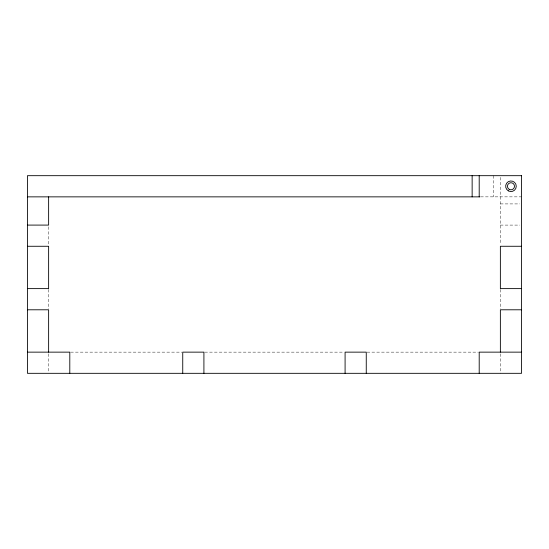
<?xml version="1.0" encoding="UTF-8"?>
<svg xmlns="http://www.w3.org/2000/svg" width="549" height="549" viewBox="0 0 549 549"><rect width="100%" height="100%" fill="white"/><g stroke="black" fill="none" stroke-linecap="round" stroke-linejoin="round"><path stroke-width="0.41" stroke-dasharray="2.75 2.06" d="M480.656 196.858L521.55 196.858M500.372 203.912L519.855 203.912M500.372 225.09L519.855 225.09M70.656 352.142L181.884 352.142M204.77 352.142L344.23 352.142M367.116 352.142L478.344 352.142M500.372 177.389L500.372 244.573M500.372 289.467L500.372 308.943M500.372 353.837L500.372 373.32M493.318 175.68L493.318 196.858M48.628 226.785L48.628 244.573M48.628 289.467L48.628 308.943M48.628 353.837L48.628 371.625"/><path stroke-width="0.82" d="M27.45 196.858L479.805 196.858M27.45 225.09L48.628 225.09L48.628 196.858M27.45 246.268L48.628 246.268L48.628 288.616L27.45 288.616M521.55 246.268L500.372 246.268L500.372 288.616L521.55 288.616M27.45 309.794L48.628 309.794L48.628 352.142M521.55 309.794L500.372 309.794L500.372 352.142M27.45 352.142L69.798 352.142L69.798 373.32M521.55 352.142L479.202 352.142L479.202 373.32M479.202 175.68L479.202 196.858M472.14 175.68L472.14 196.858M366.258 373.32L366.258 352.142L345.088 352.142L345.088 373.32M203.912 373.32L203.912 352.142L182.742 352.142L182.742 373.32M521.55 175.68L27.45 175.68L27.45 373.32L521.55 373.32L521.55 175.68M508.312 190.853A5.291 5.291 0 0 0 516.259 186.269A5.291 5.291 0 0 0 508.312 181.685A5.291 5.291 0 0 0 508.312 190.853M509.198 189.323A3.527 3.527 0 0 0 514.488 186.269A3.527 3.527 0 0 0 509.198 183.208A3.527 3.527 0 0 0 509.198 189.323"/></g></svg>
